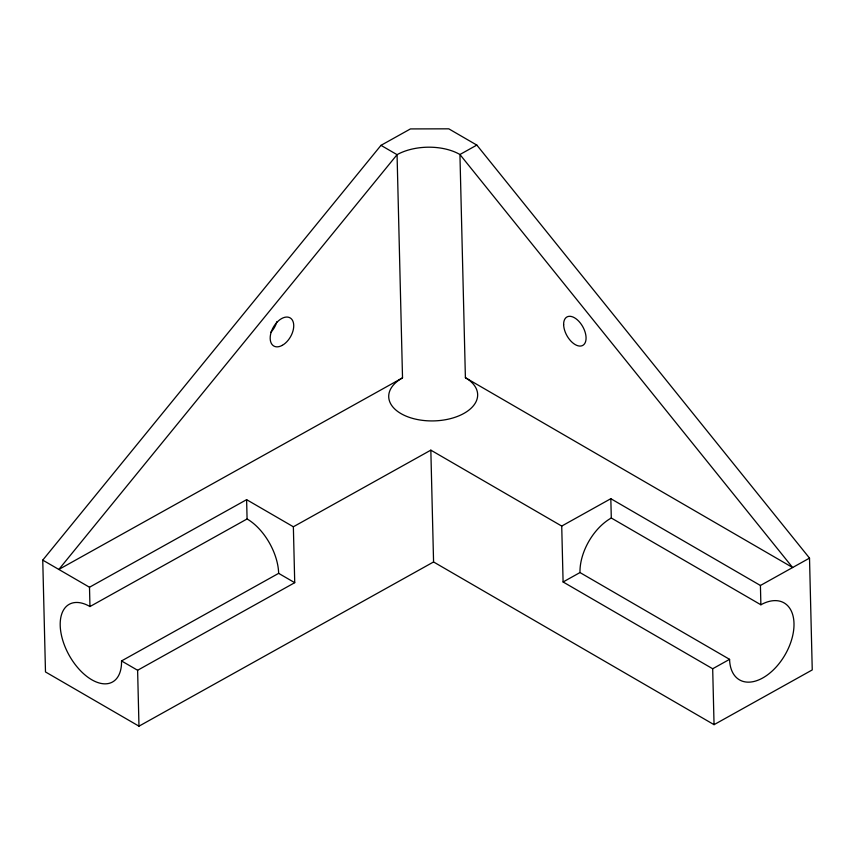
<?xml version="1.0" encoding="UTF-8"?>
<svg xmlns="http://www.w3.org/2000/svg" width="855" height="855" viewBox="0 0 855 855"><rect width="100%" height="100%" fill="white"/><g stroke="black" fill="none" stroke-linecap="round" stroke-linejoin="round"><path stroke-width="1.28" d="M42.75 560.121L380.988 145.35L410.443 128.923L448.779 128.827L476.834 145.094L809.514 558.112L812.25 669.925L714.053 724.666L433.571 561.959L430.835 450.147L293.361 526.776L246.614 499.662L89.497 587.235L42.75 560.121L45.486 671.945L138.98 726.173L433.571 561.959M476.834 145.094L459.937 154.509A44.481 25.255 -1.4 0 0 397.062 154.669L380.988 145.35M402.523 377.867L58.835 569.451L397.062 154.669L402.523 377.867A44.481 25.255 -1.4 0 0 400.974 413.606A44.481 25.255 -1.4 0 0 463.848 413.446A44.481 25.255 -1.4 0 0 465.398 377.707L459.937 154.509L792.628 567.528L465.398 377.707M121.528 660.936L137.612 670.267L294.729 582.683L278.645 573.352L121.528 660.936A44.481 24.881 60.9 0 1 91.763 679.757A44.481 24.881 60.9 0 1 60.203 625.358A44.481 24.881 60.9 0 1 89.967 606.548L247.084 518.964L246.614 499.662M561.724 526.071L610.823 498.7L760.416 585.483L760.886 604.784A44.481 26.868 -59.9 0 1 793.996 623.434A44.481 26.868 -59.9 0 1 762.681 677.994A44.481 26.868 -59.9 0 1 729.582 659.344L579.989 572.561L563.092 581.977L561.724 526.071L430.835 450.147M760.416 585.483L809.514 558.112M563.092 581.977L712.685 668.76L729.582 659.344M610.823 498.7L611.304 518.012L760.886 604.784M712.685 668.76L714.053 724.666M293.361 526.776L294.729 582.683M137.612 670.267L138.98 726.173M89.497 587.235L89.967 606.548M276.892 321.683A16.277 9.832 -59.9 0 1 270.682 332.488M247.084 518.964A44.481 24.881 60.9 0 1 278.645 573.352M579.989 572.561A44.481 26.868 -59.9 0 1 611.304 518.012M563.637 324.676A16.277 9.106 60.9 0 0 580.759 346.04A16.277 9.106 60.9 0 0 580.192 322.848A16.277 9.106 60.9 0 0 563.637 324.676M282.278 345.345A16.277 9.832 -59.9 0 0 291.993 319.567A16.277 9.832 -59.9 0 0 271.591 330.949A16.277 9.832 -59.9 0 0 282.278 345.345"/></g></svg>
